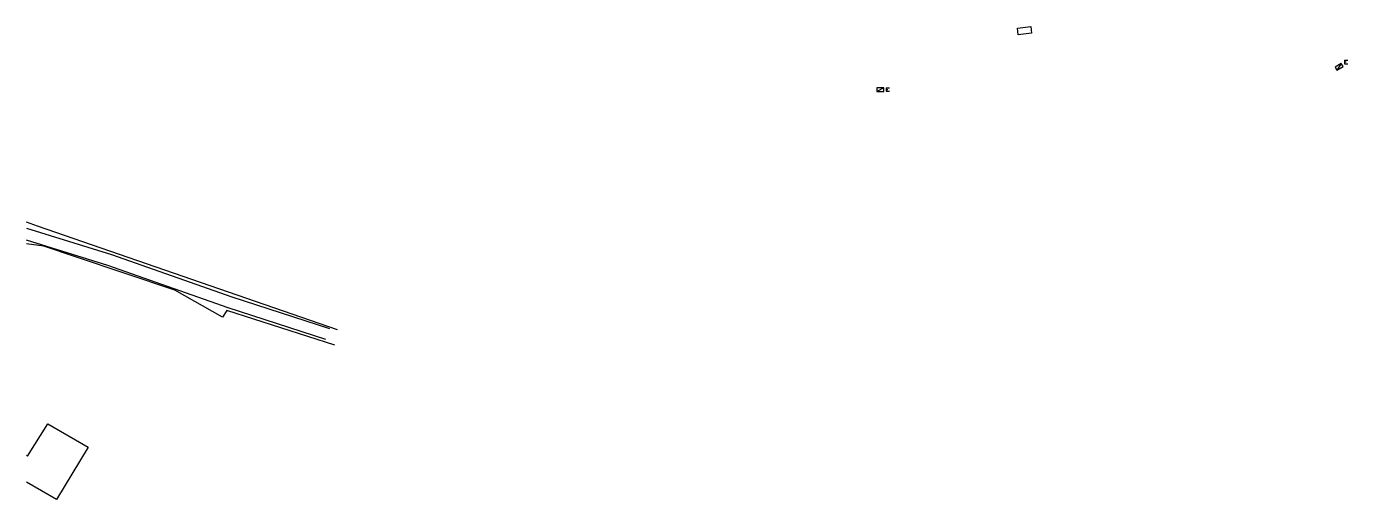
# Model space of a CAD drawing. Header units: millimetres. Extents: x 268000 to 268297, y 120071 to 120177.
import ezdxf
from ezdxf.enums import TextEntityAlignment as Align

# ---------------------------------------------------------------- set-up
doc = ezdxf.new("R2010")
doc.units = ezdxf.units.MM
doc.layers.get('0').update_dxf_attribs({"linetype": 'CONTINUOUS'})
for name, color, linetype in [('BB01', 7, 'CONTINUOUS'), ('BG02', 7, 'CONTINUOUS'), ('BR01', 7, 'CONTINUOUS'), ('O_200', 7, 'CONTINUOUS'), ('W0430', 7, 'CONTINUOUS')]:
    doc.layers.add(name, color=color, linetype=linetype)
doc.styles.get("Standard").update_dxf_attribs({"font": 'romans.shx', "width": 0.85})

# ---------------------------------------------------------------- blocks, each defined once
blk = doc.blocks.new('*U1')
at = {"flags": 128}
for points in [[(0.8, 0.8), (-0.8, 0.8)], [(-0.8, 0.8), (-0.8, 0)], [(0.8, 0.8), (-0.8, 0)], [(-0.8, 0), (0.8, 0)], [(0.8, 0), (0.8, 0.8)], [(1.8, 1.07), (1.38, 0.39)], [(1.38, 0.39), (2.07, -0.03)], [(1.59, 0.73), (1.93, 0.52)], [(1.8, 1.07), (2.48, 0.65)]]:
    blk.add_lwpolyline(points, dxfattribs=at)
blk = doc.blocks.new('*U2')
at = {"flags": 128}
for points in [[(0.8, 0.8), (-0.8, 0.8)], [(-0.8, 0.8), (-0.8, 0)], [(0.8, 0.8), (-0.8, 0)], [(-0.8, 0), (0.8, 0)], [(0.8, 0), (0.8, 0.8)], [(1.29, 0.81), (2.09, 0.81)], [(1.29, 0.81), (1.29, 0.01)], [(1.29, 0.41), (1.69, 0.41)], [(1.29, 0.01), (2.09, 0.01)]]:
    blk.add_lwpolyline(points, dxfattribs=at)
blk = doc.blocks.new('O_200_01')
at = {"flags": 128}
blk.add_lwpolyline([(-1.5, 0.75), (1.5, 0.75), (1.5, -0.75), (-1.5, -0.75), (-1.5, 0.75)], dxfattribs=at)
at = {"color": 0, "linetype": 'Continuous', "width": 0.75, "flags": 3}
for tag, p in [('DEF_LEG', (0.5, -5)), ('DEF_COUP', (0.5, -7.5)), ('DEF_TYPE', (0.5, -10))]:
    blk.add_attdef(tag, text='', height=1.2, dxfattribs=at).set_placement(p, align=Align.MIDDLE)

msp = doc.modelspace()

# ---------------------------------------------------------------- linework, layer by layer
at = {"layer": 'BB01', "color": 252, "flags": 128}
msp.add_lwpolyline([(268000, 120080.79), (268000.25, 120080.61), (268004.78, 120087.83), (268013.84, 120082.62), (268006.71, 120070.88), (268000, 120074.78)], dxfattribs=at)
at = {"layer": 'BG02', "color": 252, "flags": 128}
for points in [[(268069.75, 120108.92), (268002.46, 120132.13), (268000, 120132.99)], [(268069.19, 120105.42), (268044.99, 120113.19), (268043.96, 120111.71), (268033.3, 120117.79), (268011.02, 120125.26), (268003.88, 120127.65), (268000, 120128.12)]]:
    msp.add_lwpolyline(points, dxfattribs=at)
at = {"layer": 'BR01', "color": 252, "flags": 128}
for points in [[(268000, 120131.66), (268019.08, 120125.78), (268046.05, 120116.3), (268067.98, 120109.21)], [(268067.18, 120106.74), (268045.22, 120113.84), (268018.27, 120123.31), (268000, 120128.94)]]:
    msp.add_lwpolyline(points, dxfattribs=at)

# ---------------------------------------------------------------- block references
at = {"layer": 'O_200', "ltscale": 0.5, "rotation": 7.507770585539718}
msp.add_blockref('O_200_01', (268223.92, 120175.9), dxfattribs=at)
at = {"layer": 'W0430', "ltscale": 0.5, "rotation": 31.40887363737045}
msp.add_blockref('*U1', (268294.71, 120167.44), dxfattribs=at)
at = {"layer": 'W0430', "ltscale": 0.5}
msp.add_blockref('*U2', (268191.56, 120162.31), dxfattribs=at)

doc.saveas('drawing.dxf')
